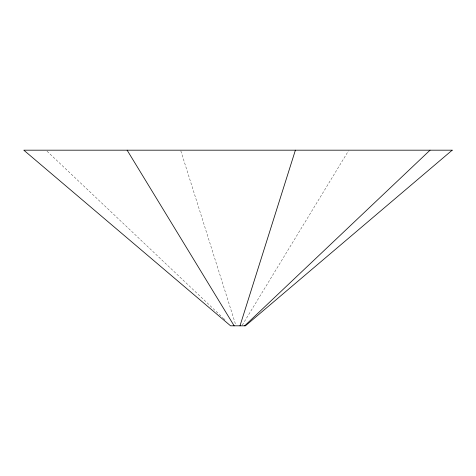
<?xml version="1.0" encoding="UTF-8"?>
<svg xmlns="http://www.w3.org/2000/svg" width="476" height="476" viewBox="0 0 476 476"><rect width="100%" height="100%" fill="white"/><g stroke="black" fill="none" stroke-linecap="round" stroke-linejoin="round"><path stroke-width="0.36" stroke-dasharray="2.38 1.78" d="M242.23 325.179L348.492 150.821M47.029 151.207L222.714 317.647M223.256 318.158L225.41 320.199M180.826 150.892L235.787 325.108"/><path stroke-width="0.71" d="M239.993 325.816L295.394 150.184M244.664 325.816L430.048 150.184M127.122 150.184L234.156 325.816M452.2 150.184L245.432 325.816L230.568 325.816L23.8 150.184L452.2 150.184"/></g></svg>
